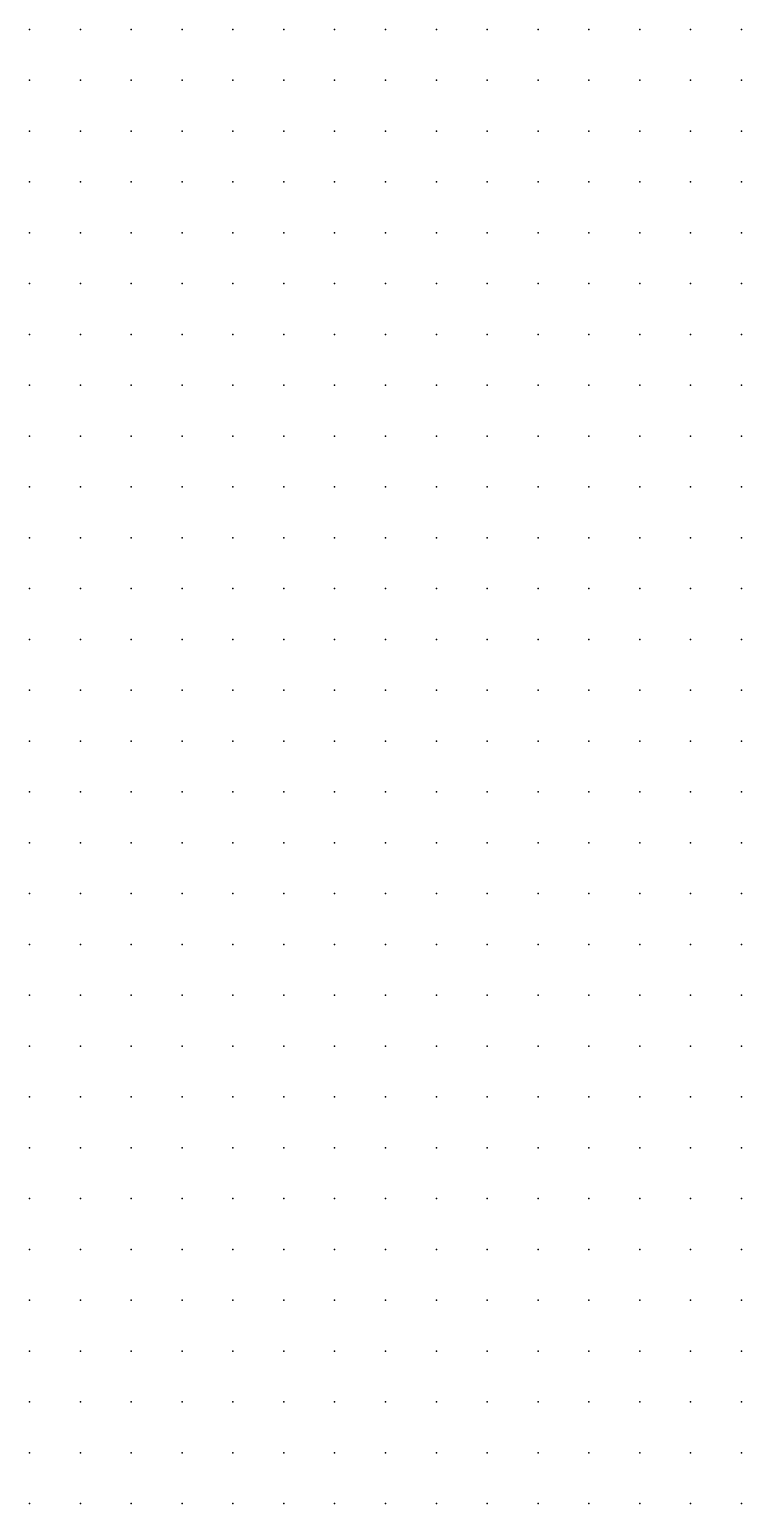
# Model space of a CAD drawing. Header units: millimetres. Extents: x 2848 to 6961, y 1568 to 7914.
# Drawn here: x 4569 to 4583, y 1647 to 1676 of the extents above; entities that cross this region are included whole.
import ezdxf

# ---------------------------------------------------------------- set-up
doc = ezdxf.new("R2010")
doc.units = ezdxf.units.MM
doc.header["$PDSIZE"] = -2

msp = doc.modelspace()

# ---------------------------------------------------------------- linework, layer by layer
at = {"color": 13, "true_color": 0xde5c46}
msp.add_point((4569, 1676), dxfattribs=at)
at = {"color": 11, "true_color": 0xf37b62}
msp.add_point((4570, 1676), dxfattribs=at)
at = {"color": 31, "true_color": 0xf7c1a5}
msp.add_point((4571, 1676), dxfattribs=at)
at = {"color": 254, "true_color": 0xffe7c4}
msp.add_point((4572, 1676), dxfattribs=at)
at = {"color": 254, "true_color": 0xfff3ca}
msp.add_point((4573, 1676), dxfattribs=at)
at = {"color": 254, "true_color": 0xf2dbbb}
msp.add_point((4574, 1676), dxfattribs=at)
at = {"color": 254, "true_color": 0xfbd7c7}
msp.add_point((4575, 1676), dxfattribs=at)
at = {"color": 7, "true_color": 0xfce7e4}
msp.add_point((4576, 1676), dxfattribs=at)
at = {"color": 9, "true_color": 0xbad4d1}
msp.add_point((4577, 1676), dxfattribs=at)
at = {"color": 135, "true_color": 0x62a9a3}
msp.add_point((4578, 1676), dxfattribs=at)
at = {"color": 152, "true_color": 0x067fce}
msp.add_point((4579, 1676), dxfattribs=at)
at = {"color": 154, "true_color": 0x005a94}
msp.add_point((4580, 1676), dxfattribs=at)
at = {"color": 145, "true_color": 0x5088a1}
msp.add_point((4581, 1676), dxfattribs=at)
at = {"color": 254, "true_color": 0xcedfd7}
msp.add_point((4582, 1676), dxfattribs=at)
at = {"color": 254, "true_color": 0xfaf1d4}
msp.add_point((4583, 1676), dxfattribs=at)
at = {"color": 254, "true_color": 0xfbe1bc}
msp.add_point((4569, 1675), dxfattribs=at)
at = {"color": 254, "true_color": 0xf8e6c0}
msp.add_point((4570, 1675), dxfattribs=at)
at = {"color": 254, "true_color": 0xe5ead4}
msp.add_point((4571, 1675), dxfattribs=at)
at = {"color": 41, "true_color": 0xf0d8aa}
msp.add_point((4572, 1675), dxfattribs=at)
at = {"color": 41, "true_color": 0xffdeae}
msp.add_point((4573, 1675), dxfattribs=at)
at = {"color": 254, "true_color": 0xffeccb}
msp.add_point((4574, 1675), dxfattribs=at)
at = {"color": 254, "true_color": 0xf7e2c3}
msp.add_point((4575, 1675), dxfattribs=at)
at = {"color": 254, "true_color": 0xfce7ca}
msp.add_point((4576, 1675), dxfattribs=at)
at = {"color": 253, "true_color": 0x8aacb8}
msp.add_point((4577, 1675), dxfattribs=at)
at = {"color": 142, "true_color": 0x2f9ae0}
msp.add_point((4578, 1675), dxfattribs=at)
at = {"color": 152, "true_color": 0x257fbe}
msp.add_point((4579, 1675), dxfattribs=at)
at = {"color": 152, "true_color": 0x056fbb}
msp.add_point((4580, 1675), dxfattribs=at)
at = {"color": 146, "true_color": 0x0c588c}
msp.add_point((4581, 1675), dxfattribs=at)
at = {"color": 253, "true_color": 0xb0b2af}
msp.add_point((4582, 1675), dxfattribs=at)
at = {"color": 254, "true_color": 0xffe5c8}
msp.add_point((4583, 1675), dxfattribs=at)
at = {"color": 254, "true_color": 0xfbdebe}
msp.add_point((4569, 1674), dxfattribs=at)
at = {"color": 254, "true_color": 0xf9e1bf}
msp.add_point((4570, 1674), dxfattribs=at)
at = {"color": 254, "true_color": 0xeee5c6}
msp.add_point((4571, 1674), dxfattribs=at)
at = {"color": 254, "true_color": 0xf8e2bb}
msp.add_point((4572, 1674), dxfattribs=at)
at = {"color": 254, "true_color": 0xfadeb6}
msp.add_point((4573, 1674), dxfattribs=at)
at = {"color": 254, "true_color": 0xf5ddb9}
msp.add_point((4574, 1674), dxfattribs=at)
at = {"color": 254, "true_color": 0xffeed0}
msp.add_point((4575, 1674), dxfattribs=at)
at = {"color": 9, "true_color": 0xcfd0c2}
msp.add_point((4576, 1674), dxfattribs=at)
at = {"color": 153, "true_color": 0x689bb6}
msp.add_point((4577, 1674), dxfattribs=at)
at = {"color": 142, "true_color": 0x2992d6}
msp.add_point((4578, 1674), dxfattribs=at)
at = {"color": 152, "true_color": 0x1e7bbe}
msp.add_point((4579, 1674), dxfattribs=at)
at = {"color": 144, "true_color": 0x005faa}
msp.add_point((4580, 1674), dxfattribs=at)
at = {"color": 144, "true_color": 0x1b6395}
msp.add_point((4581, 1674), dxfattribs=at)
at = {"color": 254, "true_color": 0xc8cece}
msp.add_point((4582, 1674), dxfattribs=at)
at = {"color": 254, "true_color": 0xffe9d3}
msp.add_point((4583, 1674), dxfattribs=at)
at = {"color": 254, "true_color": 0xf4d7b7}
msp.add_point((4569, 1673), dxfattribs=at)
at = {"color": 254, "true_color": 0xfcdbbc}
msp.add_point((4570, 1673), dxfattribs=at)
at = {"color": 254, "true_color": 0xf8dbb1}
msp.add_point((4571, 1673), dxfattribs=at)
at = {"color": 254, "true_color": 0xfaebce}
msp.add_point((4572, 1673), dxfattribs=at)
at = {"color": 254, "true_color": 0xefe1c4}
msp.add_point((4573, 1673), dxfattribs=at)
at = {"color": 254, "true_color": 0xefd7b3}
msp.add_point((4574, 1673), dxfattribs=at)
at = {"color": 7, "true_color": 0xfff3db}
msp.add_point((4575, 1673), dxfattribs=at)
at = {"color": 253, "true_color": 0x91b3bf}
msp.add_point((4576, 1673), dxfattribs=at)
at = {"color": 145, "true_color": 0x3f8dbe}
msp.add_point((4577, 1673), dxfattribs=at)
at = {"color": 142, "true_color": 0x2588cb}
msp.add_point((4578, 1673), dxfattribs=at)
at = {"color": 152, "true_color": 0x1273ba}
msp.add_point((4579, 1673), dxfattribs=at)
at = {"color": 154, "true_color": 0x005197}
msp.add_point((4580, 1673), dxfattribs=at)
at = {"color": 145, "true_color": 0x4685b1}
msp.add_point((4581, 1673), dxfattribs=at)
at = {"color": 7, "true_color": 0xe6eff4}
msp.add_point((4582, 1673), dxfattribs=at)
at = {"color": 7, "true_color": 0xfef0e3}
msp.add_point((4583, 1673), dxfattribs=at)
at = {"color": 254, "true_color": 0xf9dbb7}
msp.add_point((4569, 1672), dxfattribs=at)
at = {"color": 254, "true_color": 0xf7d5b2}
msp.add_point((4570, 1672), dxfattribs=at)
at = {"color": 41, "true_color": 0xffd5aa}
msp.add_point((4571, 1672), dxfattribs=at)
at = {"color": 254, "true_color": 0xf5edda}
msp.add_point((4572, 1672), dxfattribs=at)
at = {"color": 254, "true_color": 0xe7e5d6}
msp.add_point((4573, 1672), dxfattribs=at)
at = {"color": 254, "true_color": 0xf8e7c9}
msp.add_point((4574, 1672), dxfattribs=at)
at = {"color": 254, "true_color": 0xdde3d7}
msp.add_point((4575, 1672), dxfattribs=at)
at = {"color": 153, "true_color": 0x5a9ec5}
msp.add_point((4576, 1672), dxfattribs=at)
at = {"color": 142, "true_color": 0x258ad0}
msp.add_point((4577, 1672), dxfattribs=at)
at = {"color": 142, "true_color": 0x2280c0}
msp.add_point((4578, 1672), dxfattribs=at)
at = {"color": 144, "true_color": 0x0165b0}
msp.add_point((4579, 1672), dxfattribs=at)
at = {"color": 154, "true_color": 0x025490}
msp.add_point((4580, 1672), dxfattribs=at)
at = {"color": 151, "true_color": 0x8cbadc}
msp.add_point((4581, 1672), dxfattribs=at)
at = {"color": 7, "true_color": 0xf5ffff}
msp.add_point((4582, 1672), dxfattribs=at)
at = {"color": 7, "true_color": 0xf9f8f6}
msp.add_point((4583, 1672), dxfattribs=at)
at = {"color": 254, "true_color": 0xfadeb7}
msp.add_point((4569, 1671), dxfattribs=at)
at = {"color": 254, "true_color": 0xf6dab5}
msp.add_point((4570, 1671), dxfattribs=at)
at = {"color": 254, "true_color": 0xffdcb9}
msp.add_point((4571, 1671), dxfattribs=at)
at = {"color": 7, "true_color": 0xf3ede1}
msp.add_point((4572, 1671), dxfattribs=at)
at = {"color": 254, "true_color": 0xe8efe8}
msp.add_point((4573, 1671), dxfattribs=at)
at = {"color": 7, "true_color": 0xfdfef0}
msp.add_point((4574, 1671), dxfattribs=at)
at = {"color": 9, "true_color": 0xa2c0ca}
msp.add_point((4575, 1671), dxfattribs=at)
at = {"color": 153, "true_color": 0x3992cc}
msp.add_point((4576, 1671), dxfattribs=at)
at = {"color": 142, "true_color": 0x1b89d8}
msp.add_point((4577, 1671), dxfattribs=at)
at = {"color": 144, "true_color": 0x1871b3}
msp.add_point((4578, 1671), dxfattribs=at)
at = {"color": 154, "true_color": 0x0057a2}
msp.add_point((4579, 1671), dxfattribs=at)
at = {"color": 147, "true_color": 0x2c6a99}
msp.add_point((4580, 1671), dxfattribs=at)
at = {"color": 254, "true_color": 0xd3ecff}
msp.add_point((4581, 1671), dxfattribs=at)
at = {"color": 7, "true_color": 0xf8ffff}
msp.add_point((4582, 1671), dxfattribs=at)
at = {"color": 7, "true_color": 0xf8fdff}
msp.add_point((4583, 1671), dxfattribs=at)
at = {"color": 254, "true_color": 0xf8e4c9}
msp.add_point((4569, 1670), dxfattribs=at)
at = {"color": 254, "true_color": 0xfbead0}
msp.add_point((4570, 1670), dxfattribs=at)
at = {"color": 7, "true_color": 0xffeddf}
msp.add_point((4571, 1670), dxfattribs=at)
at = {"color": 7, "true_color": 0xf7f0ea}
msp.add_point((4572, 1670), dxfattribs=at)
at = {"color": 7, "true_color": 0xecf6f5}
msp.add_point((4573, 1670), dxfattribs=at)
at = {"color": 7, "true_color": 0xdbf8fe}
msp.add_point((4574, 1670), dxfattribs=at)
at = {"color": 153, "true_color": 0x62a1c2}
msp.add_point((4575, 1670), dxfattribs=at)
at = {"color": 142, "true_color": 0x298bcc}
msp.add_point((4576, 1670), dxfattribs=at)
at = {"color": 142, "true_color": 0x1980cb}
msp.add_point((4577, 1670), dxfattribs=at)
at = {"color": 144, "true_color": 0x0a61a6}
msp.add_point((4578, 1670), dxfattribs=at)
at = {"color": 154, "true_color": 0x00589e}
msp.add_point((4579, 1670), dxfattribs=at)
at = {"color": 153, "true_color": 0x6d96b6}
msp.add_point((4580, 1670), dxfattribs=at)
at = {"color": 7, "true_color": 0xfeffff}
msp.add_point((4581, 1670), dxfattribs=at)
at = {"color": 7, "true_color": 0xf3f6fb}
msp.add_point((4582, 1670), dxfattribs=at)
at = {"color": 7, "true_color": 0xf5feff}
msp.add_point((4583, 1670), dxfattribs=at)
at = {"color": 7, "true_color": 0xfef5ee}
msp.add_point((4569, 1669), dxfattribs=at)
at = {"color": 7, "true_color": 0xf7f2ee}
msp.add_point((4570, 1669), dxfattribs=at)
at = {"color": 7, "true_color": 0xf9f7ff}
msp.add_point((4571, 1669), dxfattribs=at)
at = {"color": 7, "true_color": 0xfbf1ef}
msp.add_point((4572, 1669), dxfattribs=at)
at = {"color": 7, "true_color": 0xecf4f6}
msp.add_point((4573, 1669), dxfattribs=at)
at = {"color": 151, "true_color": 0x97ceec}
msp.add_point((4574, 1669), dxfattribs=at)
at = {"color": 153, "true_color": 0x3893ca}
msp.add_point((4575, 1669), dxfattribs=at)
at = {"color": 142, "true_color": 0x2786c6}
msp.add_point((4576, 1669), dxfattribs=at)
at = {"color": 152, "true_color": 0x1a73b5}
msp.add_point((4577, 1669), dxfattribs=at)
at = {"color": 154, "true_color": 0x0159a0}
msp.add_point((4578, 1669), dxfattribs=at)
at = {"color": 144, "true_color": 0x196eb1}
msp.add_point((4579, 1669), dxfattribs=at)
at = {"color": 9, "true_color": 0xb6cbdc}
msp.add_point((4580, 1669), dxfattribs=at)
at = {"color": 7, "true_color": 0xfffbed}
msp.add_point((4581, 1669), dxfattribs=at)
at = {"color": 7, "true_color": 0xf5f1f0}
msp.add_point((4582, 1669), dxfattribs=at)
at = {"color": 7, "true_color": 0xf1f9ff}
for p in [(4583, 1669), (4579, 1665)]:
    msp.add_point(p, dxfattribs=at)
at = {"color": 7, "true_color": 0xf6f6ff}
msp.add_point((4569, 1668), dxfattribs=at)
at = {"color": 7, "true_color": 0xf6f8ff}
msp.add_point((4570, 1668), dxfattribs=at)
at = {"color": 7, "true_color": 0xebf9ff}
msp.add_point((4571, 1668), dxfattribs=at)
at = {"color": 7, "true_color": 0xfcf1ef}
msp.add_point((4572, 1668), dxfattribs=at)
at = {"color": 7, "true_color": 0xe9efef}
msp.add_point((4573, 1668), dxfattribs=at)
at = {"color": 153, "true_color": 0x5ca5d0}
msp.add_point((4574, 1668), dxfattribs=at)
at = {"color": 142, "true_color": 0x2693d8}
msp.add_point((4575, 1668), dxfattribs=at)
at = {"color": 142, "true_color": 0x2885c2}
msp.add_point((4576, 1668), dxfattribs=at)
at = {"color": 144, "true_color": 0x1b6aa3}
msp.add_point((4577, 1668), dxfattribs=at)
at = {"color": 154, "true_color": 0x0159a1}
msp.add_point((4578, 1668), dxfattribs=at)
at = {"color": 163, "true_color": 0x3888c7}
msp.add_point((4579, 1668), dxfattribs=at)
at = {"color": 7, "true_color": 0xe9f3fc}
msp.add_point((4580, 1668), dxfattribs=at)
at = {"color": 7, "true_color": 0xfff2dd}
msp.add_point((4581, 1668), dxfattribs=at)
at = {"color": 7, "true_color": 0xfcf3ee}
msp.add_point((4582, 1668), dxfattribs=at)
at = {"color": 7, "true_color": 0xeef5ff}
msp.add_point((4583, 1668), dxfattribs=at)
at = {"color": 7, "true_color": 0xf5f0f6}
msp.add_point((4569, 1667), dxfattribs=at)
at = {"color": 7, "true_color": 0xf3f4f8}
msp.add_point((4570, 1667), dxfattribs=at)
at = {"color": 7, "true_color": 0xe9fffa}
msp.add_point((4571, 1667), dxfattribs=at)
at = {"color": 7, "true_color": 0xffeeee}
msp.add_point((4572, 1667), dxfattribs=at)
at = {"color": 141, "true_color": 0x81dfe1}
msp.add_point((4573, 1667), dxfattribs=at)
at = {"color": 142, "true_color": 0x2b91cf}
msp.add_point((4574, 1667), dxfattribs=at)
at = {"color": 163, "true_color": 0x4282da}
msp.add_point((4575, 1667), dxfattribs=at)
at = {"color": 144, "true_color": 0x0b76a0}
msp.add_point((4576, 1667), dxfattribs=at)
at = {"color": 146, "true_color": 0x045e92}
msp.add_point((4577, 1667), dxfattribs=at)
at = {"color": 154, "true_color": 0x0156b0}
msp.add_point((4578, 1667), dxfattribs=at)
at = {"color": 9, "true_color": 0xb3c7c5}
msp.add_point((4579, 1667), dxfattribs=at)
at = {"color": 254, "true_color": 0xd9e9e6}
msp.add_point((4580, 1667), dxfattribs=at)
at = {"color": 7, "true_color": 0xf7fffd}
msp.add_point((4581, 1667), dxfattribs=at)
at = {"color": 7, "true_color": 0xf5f7f6}
msp.add_point((4582, 1667), dxfattribs=at)
at = {"color": 7, "true_color": 0xeeeaeb}
msp.add_point((4583, 1667), dxfattribs=at)
at = {"color": 7, "true_color": 0xf8f2f6}
msp.add_point((4569, 1666), dxfattribs=at)
at = {"color": 7, "true_color": 0xf8f8f8}
msp.add_point((4570, 1666), dxfattribs=at)
at = {"color": 7, "true_color": 0xe8f3eb}
msp.add_point((4571, 1666), dxfattribs=at)
at = {"color": 7, "true_color": 0xeaedf6}
msp.add_point((4572, 1666), dxfattribs=at)
at = {"color": 143, "true_color": 0x5bacc1}
msp.add_point((4573, 1666), dxfattribs=at)
at = {"color": 142, "true_color": 0x328fcc}
msp.add_point((4574, 1666), dxfattribs=at)
at = {"color": 163, "true_color": 0x3a78cd}
msp.add_point((4575, 1666), dxfattribs=at)
at = {"color": 144, "true_color": 0x0168a2}
msp.add_point((4576, 1666), dxfattribs=at)
at = {"color": 144, "true_color": 0x0b73aa}
msp.add_point((4577, 1666), dxfattribs=at)
at = {"color": 152, "true_color": 0x2867b7}
msp.add_point((4578, 1666), dxfattribs=at)
at = {"color": 254, "true_color": 0xe0e0ec}
msp.add_point((4579, 1666), dxfattribs=at)
at = {"color": 7, "true_color": 0xefedf8}
msp.add_point((4580, 1666), dxfattribs=at)
at = {"color": 7, "true_color": 0xf9f8fd}
msp.add_point((4581, 1666), dxfattribs=at)
at = {"color": 7, "true_color": 0xfcfcfc}
msp.add_point((4582, 1666), dxfattribs=at)
at = {"color": 7, "true_color": 0xfcffff}
msp.add_point((4583, 1666), dxfattribs=at)
at = {"color": 7, "true_color": 0xf9f0f3}
msp.add_point((4569, 1665), dxfattribs=at)
at = {"color": 7, "true_color": 0xf6f6f4}
msp.add_point((4570, 1665), dxfattribs=at)
at = {"color": 7, "true_color": 0xfff3f7}
msp.add_point((4571, 1665), dxfattribs=at)
at = {"color": 254, "true_color": 0xabd3ec}
msp.add_point((4572, 1665), dxfattribs=at)
at = {"color": 145, "true_color": 0x3e86b6}
msp.add_point((4573, 1665), dxfattribs=at)
at = {"color": 153, "true_color": 0x3b8dc7}
msp.add_point((4574, 1665), dxfattribs=at)
at = {"color": 152, "true_color": 0x296ebb}
msp.add_point((4575, 1665), dxfattribs=at)
at = {"color": 154, "true_color": 0x0059a6}
msp.add_point((4576, 1665), dxfattribs=at)
at = {"color": 144, "true_color": 0x006fa9}
msp.add_point((4577, 1665), dxfattribs=at)
at = {"color": 153, "true_color": 0x7493d3}
msp.add_point((4578, 1665), dxfattribs=at)
at = {"color": 7, "true_color": 0xf4f8ff}
msp.add_point((4580, 1665), dxfattribs=at)
at = {"color": 7, "true_color": 0xf7f5f8}
msp.add_point((4581, 1665), dxfattribs=at)
at = {"color": 7, "true_color": 0xf9f1ee}
msp.add_point((4582, 1665), dxfattribs=at)
at = {"color": 7, "true_color": 0xf7ece6}
msp.add_point((4583, 1665), dxfattribs=at)
at = {"color": 7, "true_color": 0xf7f1f1}
msp.add_point((4569, 1664), dxfattribs=at)
at = {"color": 7, "true_color": 0xf3f3f1}
msp.add_point((4570, 1664), dxfattribs=at)
at = {"color": 7, "true_color": 0xfff1ff}
msp.add_point((4571, 1664), dxfattribs=at)
at = {"color": 153, "true_color": 0x51a5c7}
msp.add_point((4572, 1664), dxfattribs=at)
at = {"color": 163, "true_color": 0x3984c5}
msp.add_point((4573, 1664), dxfattribs=at)
at = {"color": 145, "true_color": 0x3284bc}
msp.add_point((4574, 1664), dxfattribs=at)
at = {"color": 144, "true_color": 0x176caf}
msp.add_point((4575, 1664), dxfattribs=at)
at = {"color": 152, "true_color": 0x005cb1}
msp.add_point((4576, 1664), dxfattribs=at)
at = {"color": 144, "true_color": 0x006b9e}
msp.add_point((4577, 1664), dxfattribs=at)
at = {"color": 254, "true_color": 0xd6d6fa}
msp.add_point((4578, 1664), dxfattribs=at)
at = {"color": 7, "true_color": 0xeefffe}
msp.add_point((4579, 1664), dxfattribs=at)
at = {"color": 7, "true_color": 0xeff9f1}
msp.add_point((4580, 1664), dxfattribs=at)
at = {"color": 7, "true_color": 0xf8eee4}
msp.add_point((4581, 1664), dxfattribs=at)
at = {"color": 254, "true_color": 0xffded2}
msp.add_point((4582, 1664), dxfattribs=at)
at = {"color": 31, "true_color": 0xfac0b2}
msp.add_point((4583, 1664), dxfattribs=at)
at = {"color": 7, "true_color": 0xf9f7fa}
msp.add_point((4569, 1663), dxfattribs=at)
at = {"color": 7, "true_color": 0xf0f6f6}
msp.add_point((4570, 1663), dxfattribs=at)
at = {"color": 254, "true_color": 0xc1ccec}
msp.add_point((4571, 1663), dxfattribs=at)
at = {"color": 142, "true_color": 0x1d95ba}
msp.add_point((4572, 1663), dxfattribs=at)
at = {"color": 142, "true_color": 0x318dd0}
msp.add_point((4573, 1663), dxfattribs=at)
at = {"color": 144, "true_color": 0x1b74ae}
msp.add_point((4574, 1663), dxfattribs=at)
at = {"color": 144, "true_color": 0x076dad}
msp.add_point((4575, 1663), dxfattribs=at)
at = {"color": 144, "true_color": 0x0263b0}
msp.add_point((4576, 1663), dxfattribs=at)
at = {"color": 145, "true_color": 0x368eb4}
msp.add_point((4577, 1663), dxfattribs=at)
at = {"color": 7, "true_color": 0xfff4fc}
msp.add_point((4578, 1663), dxfattribs=at)
at = {"color": 7, "true_color": 0xfff6e8}
msp.add_point((4579, 1663), dxfattribs=at)
at = {"color": 254, "true_color": 0xeec4b4}
msp.add_point((4580, 1663), dxfattribs=at)
at = {"color": 33, "true_color": 0xcc8f7c}
msp.add_point((4581, 1663), dxfattribs=at)
at = {"color": 23, "true_color": 0xc6745e}
msp.add_point((4582, 1663), dxfattribs=at)
at = {"color": 13, "true_color": 0xd46a54}
msp.add_point((4583, 1663), dxfattribs=at)
at = {"color": 7, "true_color": 0xf9fcff}
msp.add_point((4569, 1662), dxfattribs=at)
at = {"color": 7, "true_color": 0xe1f0f3}
msp.add_point((4570, 1662), dxfattribs=at)
at = {"color": 153, "true_color": 0x6f9ed2}
msp.add_point((4571, 1662), dxfattribs=at)
at = {"color": 142, "true_color": 0x2cacd3}
msp.add_point((4572, 1662), dxfattribs=at)
at = {"color": 142, "true_color": 0x248dc6}
msp.add_point((4573, 1662), dxfattribs=at)
at = {"color": 144, "true_color": 0x0f63a9}
msp.add_point((4574, 1662), dxfattribs=at)
at = {"color": 144, "true_color": 0x0068ac}
msp.add_point((4575, 1662), dxfattribs=at)
at = {"color": 144, "true_color": 0x0f619b}
msp.add_point((4576, 1662), dxfattribs=at)
at = {"color": 253, "true_color": 0x98a7bc}
msp.add_point((4577, 1662), dxfattribs=at)
at = {"color": 31, "true_color": 0xffbfb2}
msp.add_point((4578, 1662), dxfattribs=at)
at = {"color": 13, "true_color": 0xe06b62}
msp.add_point((4579, 1662), dxfattribs=at)
at = {"color": 13, "true_color": 0xd96055}
msp.add_point((4580, 1662), dxfattribs=at)
at = {"color": 13, "true_color": 0xdb604e}
msp.add_point((4581, 1662), dxfattribs=at)
at = {"color": 13, "true_color": 0xeb6d54}
msp.add_point((4582, 1662), dxfattribs=at)
at = {"color": 11, "true_color": 0xf77858}
msp.add_point((4583, 1662), dxfattribs=at)
at = {"color": 7, "true_color": 0xebf5fe}
msp.add_point((4569, 1661), dxfattribs=at)
at = {"color": 254, "true_color": 0xb9d2d9}
msp.add_point((4570, 1661), dxfattribs=at)
at = {"color": 163, "true_color": 0x3e8bd1}
msp.add_point((4571, 1661), dxfattribs=at)
at = {"color": 143, "true_color": 0x3babd1}
msp.add_point((4572, 1661), dxfattribs=at)
at = {"color": 144, "true_color": 0x1582ad}
msp.add_point((4573, 1661), dxfattribs=at)
at = {"color": 154, "true_color": 0x135baf}
msp.add_point((4574, 1661), dxfattribs=at)
at = {"color": 154, "true_color": 0x005ca9}
msp.add_point((4575, 1661), dxfattribs=at)
at = {"color": 157, "true_color": 0x2f668d}
msp.add_point((4576, 1661), dxfattribs=at)
at = {"color": 233, "true_color": 0xce828c}
msp.add_point((4577, 1661), dxfattribs=at)
at = {"color": 13, "true_color": 0xdd6f58}
msp.add_point((4578, 1661), dxfattribs=at)
at = {"color": 13, "true_color": 0xe15146}
msp.add_point((4579, 1661), dxfattribs=at)
at = {"color": 13, "true_color": 0xea5b4b}
msp.add_point((4580, 1661), dxfattribs=at)
at = {"color": 13, "true_color": 0xf36652}
msp.add_point((4581, 1661), dxfattribs=at)
at = {"color": 13, "true_color": 0xf56d53}
msp.add_point((4582, 1661), dxfattribs=at)
at = {"color": 13, "true_color": 0xee6d50}
msp.add_point((4583, 1661), dxfattribs=at)
at = {"color": 254, "true_color": 0xdbe9f4}
msp.add_point((4569, 1660), dxfattribs=at)
at = {"color": 253, "true_color": 0x91afba}
msp.add_point((4570, 1660), dxfattribs=at)
at = {"color": 142, "true_color": 0x2c88db}
msp.add_point((4571, 1660), dxfattribs=at)
at = {"color": 145, "true_color": 0x2a86af}
msp.add_point((4572, 1660), dxfattribs=at)
at = {"color": 144, "true_color": 0x087395}
msp.add_point((4573, 1660), dxfattribs=at)
at = {"color": 152, "true_color": 0x1b57b7}
msp.add_point((4574, 1660), dxfattribs=at)
at = {"color": 154, "true_color": 0x0055ac}
msp.add_point((4575, 1660), dxfattribs=at)
at = {"color": 155, "true_color": 0x557792}
msp.add_point((4576, 1660), dxfattribs=at)
at = {"color": 13, "true_color": 0xd6494f}
msp.add_point((4577, 1660), dxfattribs=at)
at = {"color": 22, "true_color": 0xd1472b}
msp.add_point((4578, 1660), dxfattribs=at)
at = {"color": 13, "true_color": 0xd5634b}
msp.add_point((4579, 1660), dxfattribs=at)
at = {"color": 13, "true_color": 0xd86149}
msp.add_point((4580, 1660), dxfattribs=at)
at = {"color": 13, "true_color": 0xdc624a}
msp.add_point((4581, 1660), dxfattribs=at)
at = {"color": 13, "true_color": 0xe3674d}
msp.add_point((4582, 1660), dxfattribs=at)
at = {"color": 13, "true_color": 0xec6e57}
msp.add_point((4583, 1660), dxfattribs=at)
at = {"color": 254, "true_color": 0xc3e3ee}
msp.add_point((4569, 1659), dxfattribs=at)
at = {"color": 142, "true_color": 0x2c8bc1}
msp.add_point((4570, 1659), dxfattribs=at)
at = {"color": 142, "true_color": 0x2c98c6}
msp.add_point((4571, 1659), dxfattribs=at)
at = {"color": 152, "true_color": 0x2e76c2}
msp.add_point((4572, 1659), dxfattribs=at)
at = {"color": 144, "true_color": 0x006b9a}
msp.add_point((4573, 1659), dxfattribs=at)
at = {"color": 144, "true_color": 0x006298}
msp.add_point((4574, 1659), dxfattribs=at)
at = {"color": 144, "true_color": 0x2169a4}
msp.add_point((4575, 1659), dxfattribs=at)
at = {"color": 25, "true_color": 0x9d605f}
msp.add_point((4576, 1659), dxfattribs=at)
at = {"color": 20, "true_color": 0xff4428}
msp.add_point((4577, 1659), dxfattribs=at)
at = {"color": 25, "true_color": 0xb65d4f}
msp.add_point((4578, 1659), dxfattribs=at)
at = {"color": 13, "true_color": 0xd25c38}
msp.add_point((4579, 1659), dxfattribs=at)
at = {"color": 13, "true_color": 0xd75f3d}
msp.add_point((4580, 1659), dxfattribs=at)
at = {"color": 13, "true_color": 0xe16448}
msp.add_point((4581, 1659), dxfattribs=at)
at = {"color": 13, "true_color": 0xe96852}
msp.add_point((4582, 1659), dxfattribs=at)
at = {"color": 13, "true_color": 0xe96654}
msp.add_point((4583, 1659), dxfattribs=at)
at = {"color": 143, "true_color": 0x82b5d0}
msp.add_point((4569, 1658), dxfattribs=at)
at = {"color": 142, "true_color": 0x3392ca}
msp.add_point((4570, 1658), dxfattribs=at)
at = {"color": 142, "true_color": 0x2f8dc1}
msp.add_point((4571, 1658), dxfattribs=at)
at = {"color": 152, "true_color": 0x1f74b5}
msp.add_point((4572, 1658), dxfattribs=at)
at = {"color": 144, "true_color": 0x0b5fa5}
msp.add_point((4573, 1658), dxfattribs=at)
at = {"color": 144, "true_color": 0x0066a2}
msp.add_point((4574, 1658), dxfattribs=at)
at = {"color": 157, "true_color": 0x3f648e}
msp.add_point((4575, 1658), dxfattribs=at)
at = {"color": 13, "true_color": 0xc34d4d}
msp.add_point((4576, 1658), dxfattribs=at)
at = {"color": 20, "true_color": 0xee482e}
msp.add_point((4577, 1658), dxfattribs=at)
at = {"color": 13, "true_color": 0xc9544d}
msp.add_point((4578, 1658), dxfattribs=at)
at = {"color": 13, "true_color": 0xda5842}
msp.add_point((4579, 1658), dxfattribs=at)
at = {"color": 13, "true_color": 0xdd5c47}
msp.add_point((4580, 1658), dxfattribs=at)
at = {"color": 13, "true_color": 0xdd5e4b}
msp.add_point((4581, 1658), dxfattribs=at)
at = {"color": 13, "true_color": 0xdd6250}
msp.add_point((4582, 1658), dxfattribs=at)
at = {"color": 13, "true_color": 0xe26b57}
msp.add_point((4583, 1658), dxfattribs=at)
at = {"color": 145, "true_color": 0x408ebe}
msp.add_point((4569, 1657), dxfattribs=at)
at = {"color": 153, "true_color": 0x3595d1}
msp.add_point((4570, 1657), dxfattribs=at)
at = {"color": 145, "true_color": 0x2d7db8}
msp.add_point((4571, 1657), dxfattribs=at)
at = {"color": 144, "true_color": 0x0e6fa4}
msp.add_point((4572, 1657), dxfattribs=at)
at = {"color": 154, "true_color": 0x1156b1}
msp.add_point((4573, 1657), dxfattribs=at)
at = {"color": 144, "true_color": 0x0b68ad}
msp.add_point((4574, 1657), dxfattribs=at)
at = {"color": 251, "true_color": 0x735d6a}
msp.add_point((4575, 1657), dxfattribs=at)
at = {"color": 20, "true_color": 0xe93b34}
msp.add_point((4576, 1657), dxfattribs=at)
at = {"color": 13, "true_color": 0xd84b37}
msp.add_point((4577, 1657), dxfattribs=at)
at = {"color": 13, "true_color": 0xdb4d4b}
msp.add_point((4578, 1657), dxfattribs=at)
at = {"color": 13, "true_color": 0xdc4b46}
msp.add_point((4579, 1657), dxfattribs=at)
at = {"color": 13, "true_color": 0xe45b53}
msp.add_point((4580, 1657), dxfattribs=at)
at = {"color": 13, "true_color": 0xe46658}
msp.add_point((4581, 1657), dxfattribs=at)
at = {"color": 13, "true_color": 0xd96452}
msp.add_point((4582, 1657), dxfattribs=at)
at = {"color": 13, "true_color": 0xd4664f}
msp.add_point((4583, 1657), dxfattribs=at)
at = {"color": 142, "true_color": 0x278cd0}
msp.add_point((4569, 1656), dxfattribs=at)
at = {"color": 142, "true_color": 0x2c8ecd}
msp.add_point((4570, 1656), dxfattribs=at)
at = {"color": 144, "true_color": 0x1b75b3}
msp.add_point((4571, 1656), dxfattribs=at)
at = {"color": 144, "true_color": 0x0a6697}
msp.add_point((4572, 1656), dxfattribs=at)
at = {"color": 152, "true_color": 0x055ab4}
msp.add_point((4573, 1656), dxfattribs=at)
at = {"color": 165, "true_color": 0x2b66aa}
msp.add_point((4574, 1656), dxfattribs=at)
at = {"color": 15, "true_color": 0xa95048}
msp.add_point((4575, 1656), dxfattribs=at)
at = {"color": 20, "true_color": 0xee3820}
msp.add_point((4576, 1656), dxfattribs=at)
at = {"color": 13, "true_color": 0xce483f}
msp.add_point((4577, 1656), dxfattribs=at)
at = {"color": 13, "true_color": 0xdd4d45}
msp.add_point((4578, 1656), dxfattribs=at)
at = {"color": 13, "true_color": 0xde4d48}
msp.add_point((4579, 1656), dxfattribs=at)
at = {"color": 13, "true_color": 0xde554b}
msp.add_point((4580, 1656), dxfattribs=at)
at = {"color": 13, "true_color": 0xdc5f4b}
msp.add_point((4581, 1656), dxfattribs=at)
at = {"color": 13, "true_color": 0xd9664b}
msp.add_point((4582, 1656), dxfattribs=at)
at = {"color": 13, "true_color": 0xdc694a}
msp.add_point((4583, 1656), dxfattribs=at)
at = {"color": 142, "true_color": 0x2c9ae7}
msp.add_point((4569, 1655), dxfattribs=at)
at = {"color": 142, "true_color": 0x1f82c5}
msp.add_point((4570, 1655), dxfattribs=at)
at = {"color": 144, "true_color": 0x0371ac}
msp.add_point((4571, 1655), dxfattribs=at)
at = {"color": 154, "true_color": 0x0e5d96}
msp.add_point((4572, 1655), dxfattribs=at)
at = {"color": 144, "true_color": 0x0066aa}
msp.add_point((4573, 1655), dxfattribs=at)
at = {"color": 165, "true_color": 0x5a5a90}
msp.add_point((4574, 1655), dxfattribs=at)
at = {"color": 22, "true_color": 0xd04532}
msp.add_point((4575, 1655), dxfattribs=at)
at = {"color": 22, "true_color": 0xd8421d}
msp.add_point((4576, 1655), dxfattribs=at)
at = {"color": 13, "true_color": 0xcf4342}
msp.add_point((4577, 1655), dxfattribs=at)
at = {"color": 13, "true_color": 0xd3503e}
msp.add_point((4578, 1655), dxfattribs=at)
at = {"color": 13, "true_color": 0xe35b4b}
msp.add_point((4579, 1655), dxfattribs=at)
at = {"color": 13, "true_color": 0xd14f39}
msp.add_point((4580, 1655), dxfattribs=at)
at = {"color": 32, "true_color": 0xcb4e30}
msp.add_point((4581, 1655), dxfattribs=at)
at = {"color": 13, "true_color": 0xda5f3d}
msp.add_point((4582, 1655), dxfattribs=at)
at = {"color": 13, "true_color": 0xe96d49}
msp.add_point((4583, 1655), dxfattribs=at)
at = {"color": 142, "true_color": 0x3199e2}
msp.add_point((4569, 1654), dxfattribs=at)
at = {"color": 152, "true_color": 0x1475ba}
msp.add_point((4570, 1654), dxfattribs=at)
at = {"color": 144, "true_color": 0x006baa}
msp.add_point((4571, 1654), dxfattribs=at)
at = {"color": 154, "true_color": 0x0d5ea0}
msp.add_point((4572, 1654), dxfattribs=at)
at = {"color": 144, "true_color": 0x146793}
msp.add_point((4573, 1654), dxfattribs=at)
at = {"color": 245, "true_color": 0x914863}
msp.add_point((4574, 1654), dxfattribs=at)
at = {"color": 22, "true_color": 0xe1392c}
msp.add_point((4575, 1654), dxfattribs=at)
at = {"color": 22, "true_color": 0xc34a2b}
msp.add_point((4576, 1654), dxfattribs=at)
at = {"color": 13, "true_color": 0xd1433f}
msp.add_point((4577, 1654), dxfattribs=at)
at = {"color": 13, "true_color": 0xd05037}
msp.add_point((4578, 1654), dxfattribs=at)
at = {"color": 13, "true_color": 0xd6563d}
msp.add_point((4579, 1654), dxfattribs=at)
at = {"color": 13, "true_color": 0xd8573a}
msp.add_point((4580, 1654), dxfattribs=at)
at = {"color": 13, "true_color": 0xde5c3c}
msp.add_point((4581, 1654), dxfattribs=at)
at = {"color": 13, "true_color": 0xe15f3d}
msp.add_point((4582, 1654), dxfattribs=at)
at = {"color": 13, "true_color": 0xd85939}
msp.add_point((4583, 1654), dxfattribs=at)
at = {"color": 142, "true_color": 0x2c88c7}
msp.add_point((4569, 1653), dxfattribs=at)
at = {"color": 144, "true_color": 0x096aaf}
msp.add_point((4570, 1653), dxfattribs=at)
at = {"color": 144, "true_color": 0x0560a9}
msp.add_point((4571, 1653), dxfattribs=at)
at = {"color": 152, "true_color": 0x0268b2}
msp.add_point((4572, 1653), dxfattribs=at)
at = {"color": 157, "true_color": 0x4a5b79}
msp.add_point((4573, 1653), dxfattribs=at)
at = {"color": 15, "true_color": 0xc13734}
msp.add_point((4574, 1653), dxfattribs=at)
at = {"color": 22, "true_color": 0xe1322f}
msp.add_point((4575, 1653), dxfattribs=at)
at = {"color": 15, "true_color": 0xc34642}
msp.add_point((4576, 1653), dxfattribs=at)
at = {"color": 15, "true_color": 0xc84a3b}
msp.add_point((4577, 1653), dxfattribs=at)
at = {"color": 22, "true_color": 0xd64830}
msp.add_point((4578, 1653), dxfattribs=at)
at = {"color": 22, "true_color": 0xca4832}
msp.add_point((4579, 1653), dxfattribs=at)
at = {"color": 13, "true_color": 0xe25b45}
msp.add_point((4580, 1653), dxfattribs=at)
at = {"color": 13, "true_color": 0xef644d}
msp.add_point((4581, 1653), dxfattribs=at)
at = {"color": 13, "true_color": 0xdf5b44}
msp.add_point((4582, 1653), dxfattribs=at)
at = {"color": 13, "true_color": 0xce5b46}
msp.add_point((4583, 1653), dxfattribs=at)
at = {"color": 155, "true_color": 0x2a7bb2}
msp.add_point((4569, 1652), dxfattribs=at)
at = {"color": 144, "true_color": 0x0260a6}
msp.add_point((4570, 1652), dxfattribs=at)
at = {"color": 154, "true_color": 0x1556aa}
msp.add_point((4571, 1652), dxfattribs=at)
at = {"color": 152, "true_color": 0x0072bc}
msp.add_point((4572, 1652), dxfattribs=at)
at = {"color": 227, "true_color": 0x794d68}
msp.add_point((4573, 1652), dxfattribs=at)
at = {"color": 22, "true_color": 0xdd2d15}
msp.add_point((4574, 1652), dxfattribs=at)
at = {"color": 242, "true_color": 0xdd2e35}
msp.add_point((4575, 1652), dxfattribs=at)
at = {"color": 13, "true_color": 0xcd3e52}
msp.add_point((4576, 1652), dxfattribs=at)
at = {"color": 15, "true_color": 0xbe5236}
msp.add_point((4577, 1652), dxfattribs=at)
at = {"color": 22, "true_color": 0xe1402c}
msp.add_point((4578, 1652), dxfattribs=at)
at = {"color": 13, "true_color": 0xd2483d}
msp.add_point((4579, 1652), dxfattribs=at)
at = {"color": 13, "true_color": 0xe05246}
msp.add_point((4580, 1652), dxfattribs=at)
at = {"color": 13, "true_color": 0xdc4c41}
msp.add_point((4581, 1652), dxfattribs=at)
at = {"color": 13, "true_color": 0xd24e42}
msp.add_point((4582, 1652), dxfattribs=at)
at = {"color": 11, "true_color": 0xe88178}
msp.add_point((4583, 1652), dxfattribs=at)
at = {"color": 152, "true_color": 0x136fba}
msp.add_point((4569, 1651), dxfattribs=at)
at = {"color": 154, "true_color": 0x015cab}
msp.add_point((4570, 1651), dxfattribs=at)
at = {"color": 152, "true_color": 0x0361d3}
msp.add_point((4571, 1651), dxfattribs=at)
at = {"color": 144, "true_color": 0x186c90}
msp.add_point((4572, 1651), dxfattribs=at)
at = {"color": 15, "true_color": 0xb7333e}
msp.add_point((4573, 1651), dxfattribs=at)
at = {"color": 22, "true_color": 0xdf2c16}
msp.add_point((4574, 1651), dxfattribs=at)
at = {"color": 22, "true_color": 0xb8421c}
msp.add_point((4575, 1651), dxfattribs=at)
at = {"color": 240, "true_color": 0xec2931}
msp.add_point((4576, 1651), dxfattribs=at)
at = {"color": 240, "true_color": 0xea3136}
msp.add_point((4577, 1651), dxfattribs=at)
at = {"color": 15, "true_color": 0xbd5230}
msp.add_point((4578, 1651), dxfattribs=at)
at = {"color": 15, "true_color": 0xc54e30}
msp.add_point((4579, 1651), dxfattribs=at)
at = {"color": 13, "true_color": 0xf55547}
msp.add_point((4580, 1651), dxfattribs=at)
at = {"color": 13, "true_color": 0xd1403b}
msp.add_point((4581, 1651), dxfattribs=at)
at = {"color": 33, "true_color": 0xd3978c}
msp.add_point((4582, 1651), dxfattribs=at)
at = {"color": 7, "true_color": 0xf2f1ec}
msp.add_point((4583, 1651), dxfattribs=at)
at = {"color": 144, "true_color": 0x0c65a9}
msp.add_point((4569, 1650), dxfattribs=at)
at = {"color": 144, "true_color": 0x085fa4}
msp.add_point((4570, 1650), dxfattribs=at)
at = {"color": 144, "true_color": 0x0f6ca7}
msp.add_point((4571, 1650), dxfattribs=at)
at = {"color": 207, "true_color": 0x6b4b74}
msp.add_point((4572, 1650), dxfattribs=at)
at = {"color": 242, "true_color": 0xd0273a}
msp.add_point((4573, 1650), dxfattribs=at)
at = {"color": 22, "true_color": 0xce3225}
msp.add_point((4574, 1650), dxfattribs=at)
at = {"color": 15, "true_color": 0xb64036}
msp.add_point((4575, 1650), dxfattribs=at)
at = {"color": 15, "true_color": 0xcb3747}
msp.add_point((4576, 1650), dxfattribs=at)
at = {"color": 13, "true_color": 0xcf3c44}
msp.add_point((4577, 1650), dxfattribs=at)
at = {"color": 15, "true_color": 0xce4437}
msp.add_point((4578, 1650), dxfattribs=at)
at = {"color": 22, "true_color": 0xcc4833}
msp.add_point((4579, 1650), dxfattribs=at)
at = {"color": 13, "true_color": 0xda473d}
msp.add_point((4580, 1650), dxfattribs=at)
at = {"color": 13, "true_color": 0xdf7067}
msp.add_point((4581, 1650), dxfattribs=at)
at = {"color": 254, "true_color": 0xf2cec2}
msp.add_point((4582, 1650), dxfattribs=at)
at = {"color": 7, "true_color": 0xf7f8f3}
msp.add_point((4583, 1650), dxfattribs=at)
at = {"color": 144, "true_color": 0x07619f}
msp.add_point((4569, 1649), dxfattribs=at)
at = {"color": 144, "true_color": 0x1064a2}
msp.add_point((4570, 1649), dxfattribs=at)
at = {"color": 134, "true_color": 0x008792}
msp.add_point((4571, 1649), dxfattribs=at)
at = {"color": 245, "true_color": 0xaa2d67}
msp.add_point((4572, 1649), dxfattribs=at)
at = {"color": 240, "true_color": 0xef123b}
msp.add_point((4573, 1649), dxfattribs=at)
at = {"color": 242, "true_color": 0xdd242c}
msp.add_point((4574, 1649), dxfattribs=at)
at = {"color": 242, "true_color": 0xda2939}
msp.add_point((4575, 1649), dxfattribs=at)
at = {"color": 15, "true_color": 0xc63b40}
msp.add_point((4576, 1649), dxfattribs=at)
at = {"color": 15, "true_color": 0xc54132}
msp.add_point((4577, 1649), dxfattribs=at)
at = {"color": 22, "true_color": 0xdc3b1e}
msp.add_point((4578, 1649), dxfattribs=at)
at = {"color": 13, "true_color": 0xdb4139}
msp.add_point((4579, 1649), dxfattribs=at)
at = {"color": 15, "true_color": 0xbf433b}
msp.add_point((4580, 1649), dxfattribs=at)
at = {"color": 21, "true_color": 0xebafa4}
msp.add_point((4581, 1649), dxfattribs=at)
at = {"color": 7, "true_color": 0xfffff3}
msp.add_point((4582, 1649), dxfattribs=at)
at = {"color": 7, "true_color": 0xf0f6f2}
msp.add_point((4583, 1649), dxfattribs=at)
at = {"color": 144, "true_color": 0x0a6aa7}
msp.add_point((4569, 1648), dxfattribs=at)
at = {"color": 144, "true_color": 0x126caa}
msp.add_point((4570, 1648), dxfattribs=at)
at = {"color": 251, "true_color": 0x57546f}
msp.add_point((4571, 1648), dxfattribs=at)
at = {"color": 242, "true_color": 0xdc1349}
msp.add_point((4572, 1648), dxfattribs=at)
at = {"color": 22, "true_color": 0xbb281e}
msp.add_point((4573, 1648), dxfattribs=at)
at = {"color": 34, "true_color": 0xa23d13}
msp.add_point((4574, 1648), dxfattribs=at)
at = {"color": 22, "true_color": 0xd12d23}
msp.add_point((4575, 1648), dxfattribs=at)
at = {"color": 242, "true_color": 0xdd2e33}
msp.add_point((4576, 1648), dxfattribs=at)
at = {"color": 240, "true_color": 0xe82e33}
msp.add_point((4577, 1648), dxfattribs=at)
at = {"color": 22, "true_color": 0xd9372a}
msp.add_point((4578, 1648), dxfattribs=at)
at = {"color": 240, "true_color": 0xe7393b}
msp.add_point((4579, 1648), dxfattribs=at)
at = {"color": 13, "true_color": 0xbb544f}
msp.add_point((4580, 1648), dxfattribs=at)
at = {"color": 254, "true_color": 0xf0e0d3}
msp.add_point((4581, 1648), dxfattribs=at)
at = {"color": 7, "true_color": 0xedfffd}
msp.add_point((4582, 1648), dxfattribs=at)
at = {"color": 254, "true_color": 0xe4edea}
msp.add_point((4583, 1648), dxfattribs=at)
at = {"color": 152, "true_color": 0x0f78ba}
msp.add_point((4569, 1647), dxfattribs=at)
at = {"color": 152, "true_color": 0x0c71b5}
msp.add_point((4570, 1647), dxfattribs=at)
at = {"color": 251, "true_color": 0x664e5e}
msp.add_point((4571, 1647), dxfattribs=at)
at = {"color": 242, "true_color": 0xc81e39}
msp.add_point((4572, 1647), dxfattribs=at)
at = {"color": 22, "true_color": 0xc3240f}
msp.add_point((4573, 1647), dxfattribs=at)
at = {"color": 22, "true_color": 0xbc2f01}
msp.add_point((4574, 1647), dxfattribs=at)
at = {"color": 22, "true_color": 0xbf3711}
msp.add_point((4575, 1647), dxfattribs=at)
at = {"color": 22, "true_color": 0xc53b30}
msp.add_point((4576, 1647), dxfattribs=at)
at = {"color": 240, "true_color": 0xe52e44}
msp.add_point((4577, 1647), dxfattribs=at)
at = {"color": 15, "true_color": 0xc33f4c}
msp.add_point((4578, 1647), dxfattribs=at)
at = {"color": 242, "true_color": 0xe22e2f}
msp.add_point((4579, 1647), dxfattribs=at)
at = {"color": 13, "true_color": 0xc9726b}
msp.add_point((4580, 1647), dxfattribs=at)
at = {"color": 7, "true_color": 0xf4fbf3}
msp.add_point((4581, 1647), dxfattribs=at)
at = {"color": 254, "true_color": 0xd5f8f2}
msp.add_point((4582, 1647), dxfattribs=at)
at = {"color": 254, "true_color": 0xe4edec}
msp.add_point((4583, 1647), dxfattribs=at)

doc.saveas('drawing.dxf')
